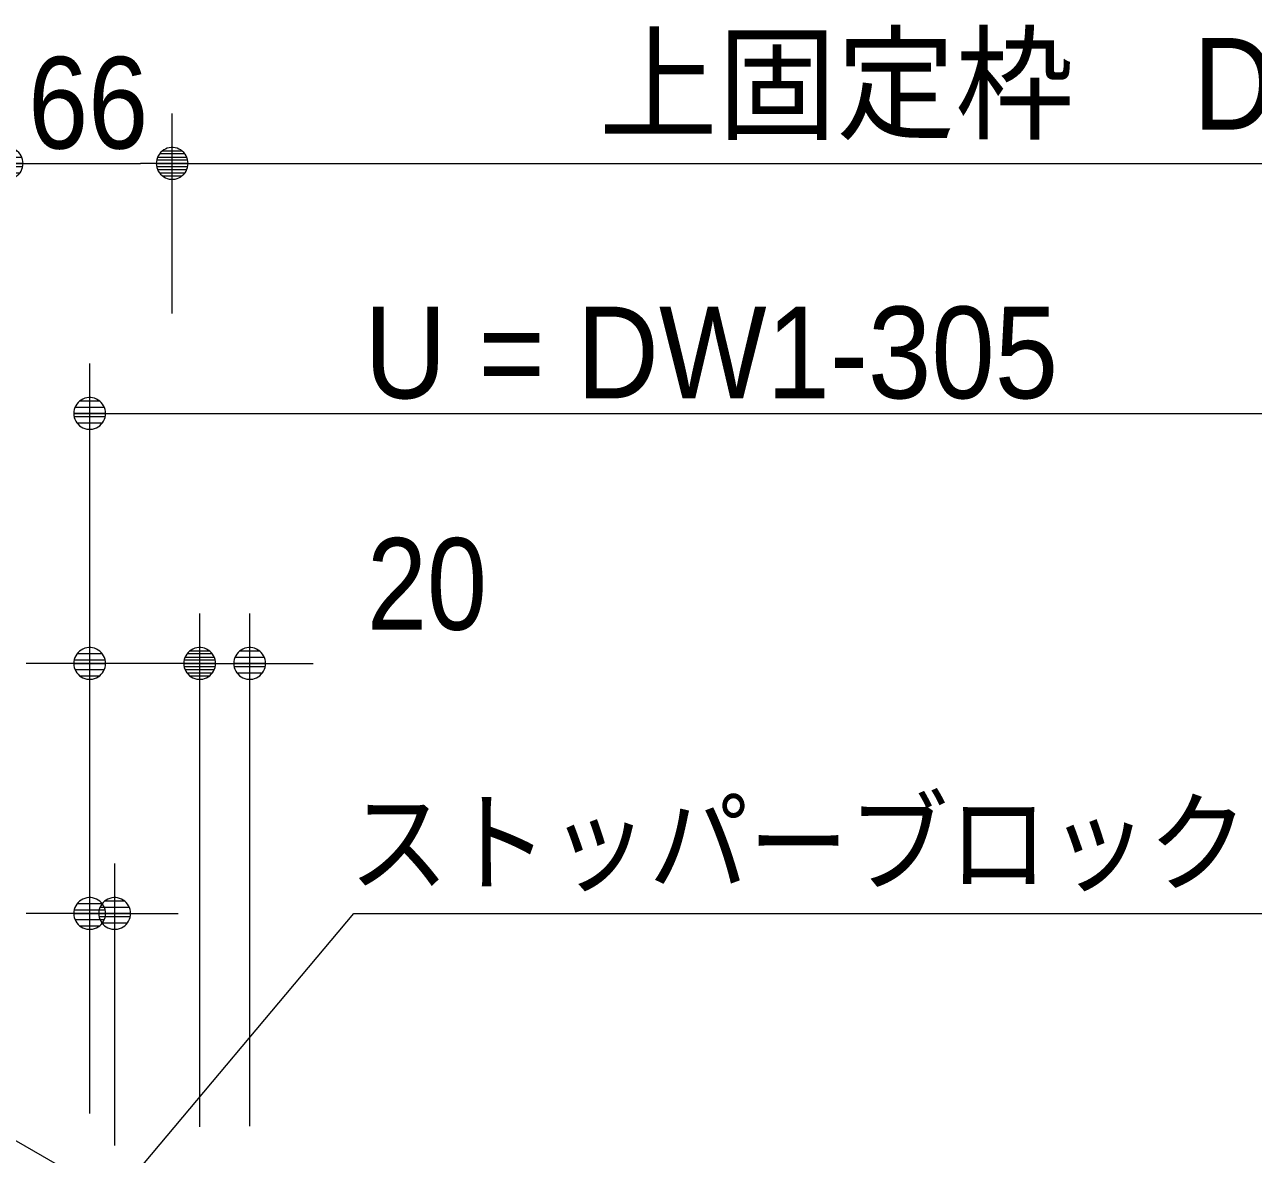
# Model space of a CAD drawing. Units: millimetres, scale not verified. Extents: x -6062 to 6062, y -3045 to 3045.
# Drawn here: x -3135.5 to -2644.1, y 353.6 to 805.5 of the extents above; entities that cross this region are included whole.
import ezdxf
from ezdxf.enums import TextEntityAlignment as Align

# ---------------------------------------------------------------- set-up
doc = ezdxf.new("R2010")
doc.units = ezdxf.units.MM
doc.header["$LTSCALE"] = 20
for name, color, linetype, lineweight in [('0-0_2寸法-3', 7, 'Continuous', 9), ('0-3_2寸法-2', 7, 'Continuous', 9), ('0-4_0', 7, 'Continuous', 9), ('0-5_2寸法-1', 7, 'Continuous', 9)]:
    doc.layers.add(name, color=color, linetype=linetype, lineweight=lineweight)
doc.styles.add('ＭＳ ゴシック', font='')
doc.styles.add('ＭＳ Ｐゴシック', font='')
doc.styles.get('ＭＳ ゴシック').set_extended_font_data('MS Gothic')
doc.styles.get('ＭＳ Ｐゴシック').set_extended_font_data('MS PGothic')

# ---------------------------------------------------------------- blocks, each defined once
blk = doc.blocks.new('_Dot')
at = {"layer": '0-4_0'}
for p, q in [((-10, 0), (-20, 0)), ((9.78, 2), (-9.78, 2)), ((7.99, 6), (-7.99, 6)), ((9.16, -3.98), (-9.16, -3.98)), ((6, -7.98), (-6, -7.98))]:
    blk.add_line(p, q, dxfattribs=at)
for points in [[(10, 0), (9.92, 1.25), (9.69, 2.49), (9.3, 3.68), (8.76, 4.82), (8.09, 5.88), (7.29, 6.85), (6.37, 7.71), (5.36, 8.44), (4.26, 9.05), (3.09, 9.51), (1.87, 9.82), (0.63, 9.98), (-0.63, 9.98), (-1.87, 9.82), (-3.09, 9.51), (-4.26, 9.05), (-5.36, 8.44), (-6.37, 7.71), (-7.29, 6.85), (-8.09, 5.88), (-8.76, 4.82), (-9.3, 3.68), (-9.69, 2.49), (-9.92, 1.25), (-10, 0), (0, 0)], [(-10, 0), (-9.92, -1.25), (-9.69, -2.49), (-9.3, -3.68), (-8.76, -4.82), (-8.09, -5.88), (-7.29, -6.85), (-6.37, -7.71), (-5.36, -8.44), (-4.26, -9.05), (-3.09, -9.51), (-1.87, -9.82), (-0.63, -9.98), (0.63, -9.98), (1.87, -9.82), (3.09, -9.51), (4.26, -9.05), (5.36, -8.44), (6.37, -7.71), (7.29, -6.85), (8.09, -5.88), (8.76, -4.82), (9.3, -3.68), (9.69, -2.49), (9.92, -1.25), (10, 0), (0, 0)]]:
    blk.add_lwpolyline(points, close=True, dxfattribs=at)

msp = doc.modelspace()

# ---------------------------------------------------------------- linework, layer by layer
at = {"layer": '0-0_2寸法-3'}
for points in [[(-3109.5, 342), (-3296.56, 450), (-3490.64, 450)], [(-3099.5, 336.1), (-3003.93, 450), (-2631.97, 450)]]:
    msp.add_lwpolyline(points, dxfattribs=at)
at = {"layer": '0-3_2寸法-2'}
for p, q in [((-3109.5, 470), (-3109.5, 570)), ((-3065.5, 364.68), (-3065.5, 570)), ((-3065.5, 364.68), (-3065.5, 570)), ((-3045.5, 364.88), (-3045.5, 570)), ((-3122.21, 550), (-3134.92, 550)), ((-3065.5, 550), (-3109.5, 550)), ((-3078.21, 550), (-3090.92, 550)), ((-3065.5, 550), (-3045.5, 550)), ((-3052.79, 550), (-3040.08, 550)), ((-3032.79, 550), (-3020.08, 550)), ((-3109.5, 370), (-3109.5, 470)), ((-3099.5, 357.23), (-3099.5, 470)), ((-3122.21, 450), (-3134.92, 450)), ((-3099.5, 450), (-3109.5, 450)), ((-3086.79, 450), (-3074.08, 450))]:
    msp.add_line(p, q, dxfattribs=at)
at = {"layer": '0-5_2寸法-1'}
for p, q in [((-3076.5, 690), (-3076.5, 770)), ((-3076.5, 690), (-3076.5, 770)), ((-3129.79, 750), (-3089.21, 750)), ((-3063.79, 750), (-2351.21, 750)), ((-3109.5, 570), (-3109.5, 670)), ((-3096.79, 650), (-2624.21, 650))]:
    msp.add_line(p, q, dxfattribs=at)

# ---------------------------------------------------------------- block references
at = {"layer": '0-3_2寸法-2', "xscale": 0.6356201, "yscale": 0.6356201}
for p in [(-3109.5, 550), (-3065.5, 550), (-3109.5, 450)]:
    msp.add_blockref('_Dot', p, dxfattribs=at)
at = {"layer": '0-3_2寸法-2', "xscale": 0.6356201, "yscale": 0.6356201, "rotation": 180}
for p in [(-3065.5, 550), (-3045.5, 550), (-3099.5, 450)]:
    msp.add_blockref('_Dot', p, dxfattribs=at)
at = {"layer": '0-5_2寸法-1', "xscale": 0.6356201, "yscale": 0.6356201, "rotation": 180}
for p in [(-3142.5, 750), (-3076.5, 750), (-3109.5, 650)]:
    msp.add_blockref('_Dot', p, dxfattribs=at)
at = {"layer": '0-5_2寸法-1', "xscale": 0.6356201, "yscale": 0.6356201}
msp.add_blockref('_Dot', (-3076.5, 750), dxfattribs=at)

# ---------------------------------------------------------------- texts
at = {"layer": '0-0_2寸法-3', "style": 'ＭＳ ゴシック', "width": 0.9}
msp.add_text('ストッパーブロック', height=32.55, dxfattribs=at).set_placement((-3005.85, 452.39), align=Align.BOTTOM_LEFT)
at = {"layer": '0-3_2寸法-2', "style": 'ＭＳ Ｐゴシック', "width": 0.9}
msp.add_text('20', height=36.66, dxfattribs=at).set_placement((-2998.63, 552.48), align=Align.BOTTOM_LEFT)
at = {"layer": '0-5_2寸法-1', "style": 'ＭＳ Ｐゴシック'}
for s, height, width, p in [('上固定枠\u3000DW2-66', 36.66, 0.95, (-2905.87, 752.53)), ('66', 36.66, 0.9, (-3134.09, 744.94)), ('U = DW1-305', 36.69, 0.95, (-2999.68, 645.04))]:
    msp.add_text(s, height=height, dxfattribs=dict(at, width=width)).set_placement(p, align=Align.BOTTOM_LEFT)

doc.saveas('drawing.dxf')
